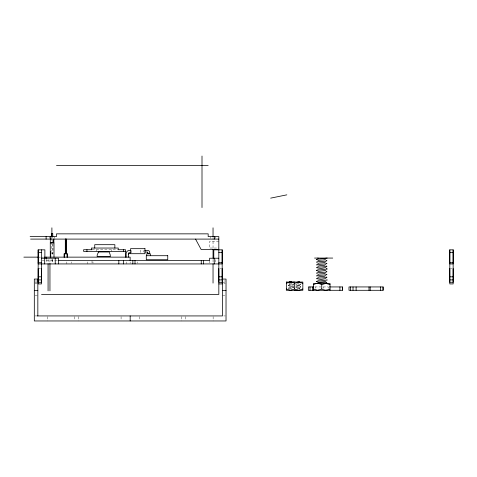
<?xml version="1.0" encoding="UTF-8"?>
<svg xmlns="http://www.w3.org/2000/svg" width="477" height="477" viewBox="0 0 477 477"><rect width="100%" height="100%" fill="white"/><g stroke="black" fill="none" stroke-linecap="round" stroke-linejoin="round"><path stroke-width="0.36" stroke-dasharray="2.38 1.79" d="M315.458 288.281L315.458 286.939M323.758 288.281L323.722 286.939M328.349 288.281L328.349 286.939L314.224 286.939M289.801 284.059L288.394 285.484L289.801 286.91A4.853 0.435 0.6 0 0 289.968 287.005M289.801 286.808L288.394 288.233L289.175 289.032M299.365 285.532L300.772 284.107L299.985 283.308M299.365 288.281L300.772 286.856L299.365 285.431A4.853 0.435 0.6 0 0 299.198 285.335M288.436 285.431L293.892 284.847M288.436 288.186L293.892 287.595M300.731 284.155L295.961 284.697M300.731 286.91L295.961 287.446M291.179 283.761L292.025 283.666M291.179 286.516L294.047 286.218M297.988 285.824L295.657 286.075M297.988 288.579L297.141 288.674M291.984 289.169L291.632 289.187M218.824 241.803L209.182 241.803L209.182 248.028L218.824 248.028M92.162 249.715L117.682 249.715M51.57 252.643L52.184 252.643L52.184 256.155M51.528 253.353L52.768 253.353L52.768 237.898M51.838 253.514L53.019 253.514L53.019 243.807M39.048 257.139L40.497 257.139M41.219 257.139L43.705 257.139M42.197 260.573L58.158 260.573M38.172 268.521L40.855 268.521M220.165 268.521L221.507 268.521M450.467 268.521L451.808 268.521M35.018 281.001L37.128 281.001M223.916 281.001L225.323 281.001M35.018 282.301L37.838 282.301M222.509 282.301L225.323 282.301M35.018 283.606L37.128 283.606M223.916 283.606L225.323 283.606M35.018 295.716L37.838 295.716M222.509 295.716L225.323 295.716M35.018 315.929L37.295 315.929M223.791 315.929L225.323 315.929M293.892 286.122L288.436 285.532M295.961 286.266L300.731 286.808M296.628 283.571L300.731 284.059M296.628 289.068L297.875 289.163M291.9 288.722L288.436 288.281M294.047 284.745L291.179 284.453M294.047 287.494L291.179 287.202M295.657 284.894L297.988 285.139M295.657 287.643L297.988 287.887M297.827 287.893A4.853 0.346 3.2 0 1 298.787 288.036A4.853 0.399 2.3 0 1 299.21 288.132A4.853 0.429 1.1 0 1 299.389 288.233L300.277 289.098M288.889 283.243L289.801 284.155M215.759 236.58L215.759 238.47M215.574 259.655L215.574 263.215M213.13 316.65L213.13 320.961M213.04 237.319L213.04 248.398M213.04 259.47L213.04 263.161M210.321 236.58L210.321 238.47M209.63 260.573L209.63 263.256M185.786 316.65L185.786 320.24M181.546 316.65L181.546 320.961M143.47 250.568L143.47 252.005M140.775 250.115L140.775 252.965M139.26 316.65L139.26 320.24M137.239 261.915L137.239 263.256M131.437 250.461L131.437 252.965M130.132 261.915L130.132 263.256M126.775 261.915L126.775 263.93M121.08 316.65L121.08 320.24M111.266 249.715L111.266 251.391M96.175 249.715L96.175 251.391M92.985 261.915L92.985 263.256M92.013 260.573L92.013 263.256M87.708 261.915L87.708 263.93M78.794 316.65L78.794 320.961M74.561 316.65L74.561 320.24M71.526 261.915L71.526 263.256M66.834 261.915L66.834 263.93M54.593 236.58L54.587 238.47M52.744 259.178L52.75 263.256M52.184 259.661L52.184 261.766L51.57 261.766L51.57 259.661M51.528 237.898L51.528 251.14M49.954 259.709L49.954 262.678M49.197 236.58L49.197 238.47M48.076 259.339L48.076 263M47.211 316.65L47.211 320.961M46.287 259.202L46.287 263.256M291.34 286.516A4.853 0.346 -3.2 0 0 290.38 286.659A4.853 0.399 -2.3 0 0 289.956 286.76M289.777 286.856A4.853 0.429 -1.1 0 1 289.956 286.76M289.962 287.005A4.853 0.417 1.7 0 0 290.392 287.106A4.853 0.37 2.8 0 0 291.03 287.208M299.389 288.233A4.853 0.435 -0.6 0 1 299.198 288.382M299.204 288.382A4.853 0.417 -1.7 0 1 298.775 288.478A4.853 0.37 -2.8 0 1 298.137 288.579M297.827 285.824A4.853 0.346 -3.2 0 0 298.787 285.681A4.853 0.399 -2.3 0 0 299.21 285.58A4.853 0.429 -1.1 0 0 299.389 285.484M299.204 285.335A4.853 0.417 1.7 0 0 298.775 285.234A4.853 0.37 2.8 0 0 298.137 285.139M291.34 284.447A4.853 0.346 3.2 0 1 290.38 284.304A4.853 0.399 2.3 0 1 289.956 284.209A4.853 0.429 1.1 0 1 289.777 284.107A4.853 0.435 -0.6 0 1 289.968 283.958M289.962 283.958A4.853 0.417 -1.7 0 1 290.392 283.863A4.853 0.37 -2.8 0 1 291.03 283.761"/><path stroke-width="0.72" d="M38.172 268.521L38.172 282.277L41.523 282.277L41.523 268.521M44.88 258.427L44.88 249.841L38.172 249.841L38.172 263.93L222.181 263.93L222.181 249.841L213.797 249.841L213.797 258.23M218.824 268.521L218.824 282.277L222.181 282.277L222.181 283.928L218.824 283.928M222.181 282.277L222.181 268.521M309.996 290.296L309.996 286.939M312.369 290.296L312.369 286.939M313.669 286.939L308.345 286.939L308.345 290.296L342.432 290.296L342.432 286.939L329.535 286.939M350.643 290.296L350.643 286.939M353.022 290.296L353.022 286.939M356.11 290.296L356.11 286.939M368.995 290.296L368.995 286.939M370.182 290.296L370.182 286.939M383.079 290.296L383.079 286.939L348.991 286.939L348.991 290.296L383.079 290.296L383.079 286.939M449.799 268.521L449.799 282.277L453.15 282.277L453.15 268.521M449.799 249.841L449.793 263.93L453.15 263.93L453.15 249.841L449.799 249.841L449.799 283.928L453.15 283.928L453.15 249.841M319.143 283.612L317.926 283.433L318.529 283.427M324.384 290.117L325.6 290.302L324.998 290.302M289.915 282.044L291.972 282.044L294.583 283.32L298.417 282.044L297.815 282.044M297.749 290.296L294.583 289.02L290.749 290.296L291.352 290.296M293.206 282.145L294.583 282.044M291.882 282.211L289.628 282.044M297.254 290.272L298.417 290.296L297.767 290.249M313.514 284.703L316.293 283.427L330.012 283.433L330.012 290.296M286.331 283.32L288.961 282.229M316.293 283.427L317.354 283.433L313.514 283.433L313.514 290.296M325.88 270.393L318.278 271.491L317.843 271.878M325.88 281.394L318.278 282.491L317.843 282.879M317.306 283.064L326.602 282.467M302.835 289.02L298.996 290.29L299.538 290.296M319.095 283.594L321.766 284.703L325.6 283.433L324.998 283.427M324.432 290.129L321.766 289.026L317.926 290.296L318.529 290.302M330.012 289.026L326.173 290.302L326.721 290.302M327.168 258.069L316.275 259.339L317.122 259.613M270.65 198.14L286.82 194.843M289.032 282.211L290.171 282.05L289.575 282.11M286.331 282.05L302.835 282.05L302.835 290.29L286.331 290.29L286.391 282.044M317.932 290.302L318.523 290.237M298.996 290.296L299.592 290.231M297.851 282.104L298.423 282.05M290.743 290.29L291.316 290.237M326.173 290.296L326.745 290.243M294.583 290.296L295.275 290.249M296.581 290.296L297.153 290.296M302.835 283.32L298.996 282.05L299.538 282.044M330.012 284.703L326.179 283.433L326.721 283.427M289.628 290.296L290.171 290.29L286.331 289.02M316.806 290.302L317.348 290.296L313.514 289.026M56.501 165.447L208.169 165.447M30.129 236.58L56.501 236.58L56.501 233.849L208.169 233.849L208.169 236.58L218.824 236.58L218.824 249.531L201.169 249.531L195.552 239.096M30.588 239.096L218.824 239.096M91.918 249.715L83.6 249.715L83.6 251.391L125.523 251.391L125.523 249.715L118.248 249.715L118.248 248.04L91.417 248.04L91.417 249.715M130.722 250.461L129.291 250.461A3.184 3.184 0 0 0 126.107 253.645L126.107 257.139M144.764 250.568L148.001 250.568A1.675 1.675 0 0 1 149.683 252.244L149.683 253.812M144.907 252.005L146.35 252.005A1.675 1.675 0 0 1 148.031 253.681L148.031 253.812M38.172 252.351L41.523 252.351M218.824 252.351L222.181 252.351M449.799 252.351L453.15 252.351M23.85 257.139L38.327 257.139M44.325 257.139L130.132 257.139L130.132 260.573M314.558 258.069L332.737 258.069M41.523 258.23L58.629 258.23L58.629 263.93M218.824 258.23L209.63 258.23L209.63 260.573L58.158 260.573M38.172 262.738L41.523 262.738M218.824 262.738L222.181 262.738M449.799 262.738L453.15 262.738M38.172 276.815L41.523 276.815M218.824 276.815L222.181 276.815M449.799 276.815L453.15 276.815M38.172 279.904L41.523 279.904M218.824 279.904L222.181 279.904L222.181 249.841M449.799 279.904L453.15 279.904M34.314 290.505L37.838 290.505M222.509 290.505L226.026 290.505M41.523 294.416L218.824 294.416L218.824 249.841M37.295 315.929L222.509 315.929L222.509 279.069L226.026 279.069L226.026 320.961L34.314 320.961L34.314 279.069L37.838 279.069L37.838 315.929M316.806 283.427L317.348 283.433M291.918 282.062L291.465 282.08M291.316 282.104L290.743 282.05L291.399 282.086M325.004 290.237L325.6 290.296M297.827 290.231L298.417 290.29M326.173 283.427L327.305 283.588M298.996 282.044L299.562 282.104M316.788 290.243L317.354 290.302M289.605 290.237L290.171 290.296M326.548 282.306L326.846 282.348M326.405 260.49C330.108 261.426 313.419 261.426 317.122 262.362M326.405 263.244C330.108 264.175 313.419 264.18 317.122 265.111M326.405 265.993C330.108 266.923 313.419 266.929 317.122 267.859M326.405 268.742L326.739 268.795M326.405 271.491C330.108 272.427 313.419 272.427 317.122 273.363M317.122 270.614L316.275 270.34L327.252 269.016L326.995 268.849M326.405 274.239C330.108 275.175 313.419 275.181 317.122 276.111M326.405 276.994C330.108 277.924 313.419 277.93 317.122 278.86M317.122 281.615L316.275 281.394L327.252 280.017L326.995 279.85M318.588 258.29L317.712 258.069M325.499 259.172C325.397 260.466 318.684 259.625 317.843 260.877M325.499 261.921C325.397 263.215 318.684 262.374 317.843 263.626M325.499 264.669C325.397 265.963 318.684 265.129 317.843 266.375M325.499 272.922C325.397 274.215 318.684 273.375 317.843 274.627M325.499 275.67C325.314 276.97 318.731 276.123 317.843 277.375M317.843 280.124L325.88 278.586M317.712 269.07L325.88 267.585M147.536 252.5L148.031 253.681L147.423 252.005M380.568 286.939L380.568 290.296M342.432 286.939L342.432 290.296M339.922 286.939L339.922 290.296M321.766 284.703L321.766 289.026M294.583 283.32L294.583 289.02M214.465 236.58L214.465 239.096M214.227 258.23L214.227 263.93M213.04 227.827L213.04 236.58M213.04 249.137L213.04 257.997M213.04 263.9L213.04 283.099M203.607 260.573L203.607 263.93M202.004 156.039L202.004 207.573M201.246 260.573L201.246 263.93M150.386 255.708L150.386 253.812L146.719 253.812L146.719 255.708M135.009 260.573L135.009 263.93M132.85 260.573L132.85 263.93M130.173 315.929L130.173 320.961M128.474 257.139L128.474 252.965L130.149 252.965A1.675 1.675 0 0 0 128.474 254.64M125.684 251.337L125.684 257.139M123.477 249.715L123.477 251.391M123.465 260.573L123.465 263.93M118.833 260.573L118.833 263.93M114.862 248.04L114.862 244.683L94.738 244.683L94.738 248.04M86.951 249.715L86.951 251.391M67.43 257.139L67.43 253.782L64.079 253.782L64.079 257.139M67.036 253.782L67.036 257.139M66.184 239.043L66.184 253.782M66.07 239.043L66.07 253.782M65.367 239.043L65.367 253.782M65.313 239.043L65.313 253.782M64.562 253.782L64.562 257.139M55.225 258.23L55.225 263.93M54.002 257.139L54.002 242.882L50.27 242.882L50.27 257.139M53.835 239.096L53.835 242.787L50.306 242.787L50.306 239.096M53.674 239.096L53.674 242.787M52.768 237.158L52.768 233.48L51.528 233.48L51.528 237.158M51.892 227.827L51.892 236.58M50.729 251.337L50.729 257.139M50.467 236.58L50.467 239.096M49.954 263.417L49.954 290.857M48.076 263.733L48.076 290.857M46.287 257.139L46.287 258.51M46.108 236.58L46.108 239.096M44.683 258.23L44.683 263.93M41.523 249.841L41.523 283.928L38.172 283.928L38.172 249.841M98.489 251.975L97.171 255.004L97.171 256.632L110.276 256.632L110.276 255.004L109.203 251.975L98.489 251.975M144.972 248.672L130.549 248.672L130.549 253.698L144.972 253.698L144.972 248.672M167.755 255.708L146.29 255.708L146.29 259.732L167.755 259.732L167.755 255.708"/></g></svg>
